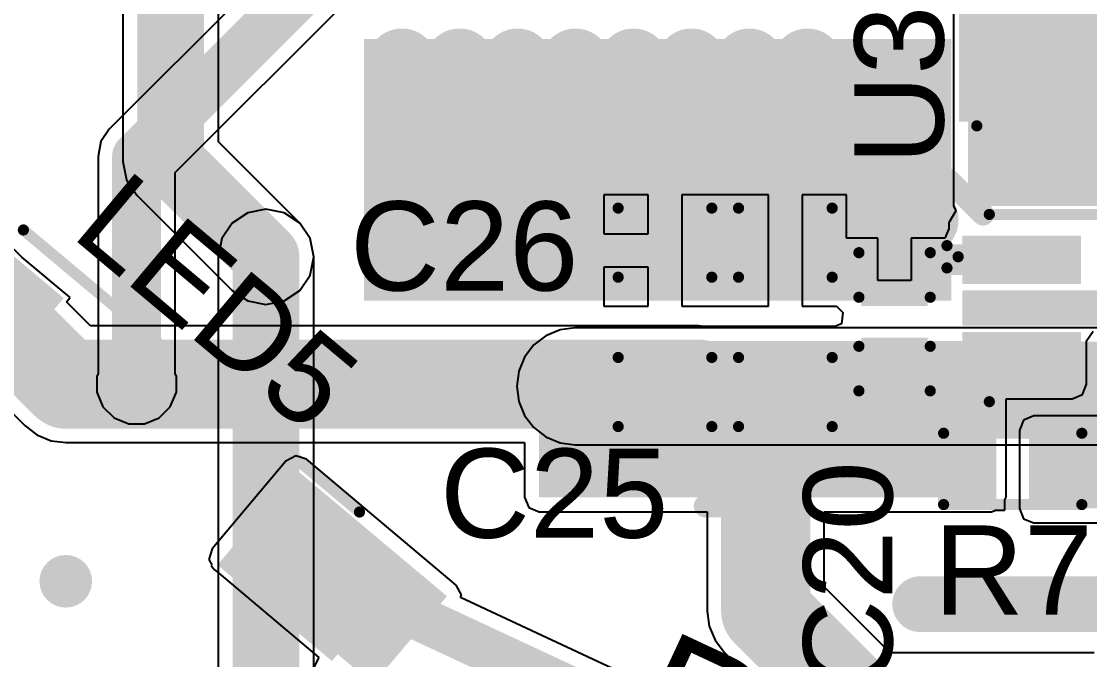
# Model space of a CAD drawing. Header units: millimetres. Extents: x -0.21 to 2.41, y -2.08 to 4.57.
# Drawn here: x 0.2695 to 0.7488, y -1.7196 to -1.4333 of the extents above; entities that cross this region are included whole.
import ezdxf

# ---------------------------------------------------------------- set-up
doc = ezdxf.new("R2010")
doc.units = ezdxf.units.MM
doc.header["$MEASUREMENT"] = 0
for name, color, linetype in [('BottomLayer', 5, 'Continuous'), ('BottomSolder', 6, 'Continuous'), ('TopLayer', 1, 'Continuous'), ('TopOverlay', 2, 'Continuous'), ('TopPaste', 8, 'Continuous'), ('TopSolder', 216, 'Continuous'), ('ViaHoleLayer', 16, 'Continuous')]:
    doc.layers.add(name, color=color, linetype=linetype)
doc.styles.add('Arial', font='arial.ttf', dxfattribs={"height": 0.2})

# ---------------------------------------------------------------- blocks, each defined once
blk = doc.blocks.new('MPIT6045_1R0N_LF_24')
at = {"layer": 'TopLayer'}
for points in [[(-0.12204725, 0.1122047), (-0.05511815, 0.1122047), (-0.05511815, -0.1122047), (-0.12204725, -0.1122047)], [(0.05511815, 0.1122047), (0.12204725, 0.1122047), (0.12204725, -0.1122047), (0.05511815, -0.1122047)]]:
    blk.add_hatch(color=1, dxfattribs=at).paths.add_polyline_path(points)
at = {"layer": 'TopPaste'}
for points in [[(-0.12204725, 0.1122047), (-0.05511815, 0.1122047), (-0.05511815, -0.1122047), (-0.12204725, -0.1122047)], [(0.05511815, 0.1122047), (0.12204725, 0.1122047), (0.12204725, -0.1122047), (0.05511815, -0.1122047)]]:
    blk.add_hatch(color=8, dxfattribs=at).paths.add_polyline_path(points)
at = {"layer": 'TopSolder'}
for points in [[(-0.12604725, 0.1162047), (-0.05111815, 0.1162047), (-0.05111815, -0.1162047), (-0.12604725, -0.1162047)], [(0.05111815, 0.1162047), (0.12604725, 0.1162047), (0.12604725, -0.1162047), (0.05111815, -0.1162047)]]:
    blk.add_hatch(color=216, dxfattribs=at).paths.add_polyline_path(points)
at = {"layer": 'TopOverlay', "const_width": 0.005}
for points in [[(0, 0.1181102), (-0.1181102, 0.1181102)], [(0.1181102, 0.1181102), (0, 0.1181102)], [(0, -0.1181102), (-0.1181102, -0.1181102)], [(0.1181102, -0.1181102), (0, -0.1181102)]]:
    blk.add_lwpolyline(points, dxfattribs=at)
at = {"layer": 'TopOverlay', "const_width": 0.0025}
for points in [[(-0.1193602, 0.1181102, 1), (-0.1168602, 0.1181102, 1)], [(-0.00125, 0.1181102, 1), (0.00125, 0.1181102, 1)], [(-0.00125, 0.1181102, 1), (0.00125, 0.1181102, 1)], [(0.1168602, 0.1181102, 1), (0.1193602, 0.1181102, 1)], [(-0.1193602, -0.1181102, 1), (-0.1168602, -0.1181102, 1)], [(-0.00125, -0.1181102, 1), (0.00125, -0.1181102, 1)], [(-0.00125, -0.1181102, 1), (0.00125, -0.1181102, 1)], [(0.1168602, -0.1181102, 1), (0.1193602, -0.1181102, 1)]]:
    blk.add_lwpolyline(points, format="xyb", close=True, dxfattribs=at)
blk = doc.blocks.new('WS2812B_XF02_W_27')
at = {"layer": 'TopLayer'}
for points in [[(-0.12795285, 0.0846456), (-0.06889775, 0.0846456), (-0.06889775, 0.0452756), (-0.12795285, 0.0452756)], [(0.12795255, 0.0452756), (0.06889745, 0.0452756), (0.06889745, 0.0846456), (0.12795255, 0.0846456)], [(-0.12795255, -0.0452756), (-0.06889745, -0.0452756), (-0.06889745, -0.0846456), (-0.12795255, -0.0846456)], [(0.06889765, -0.0452755), (0.12795275, -0.0452755), (0.12795275, -0.0846455), (0.06889765, -0.0846455)]]:
    blk.add_hatch(color=1, dxfattribs=at).paths.add_polyline_path(points)
at = {"layer": 'TopPaste'}
for points in [[(-0.12795285, 0.0846456), (-0.06889775, 0.0846456), (-0.06889775, 0.0452756), (-0.12795285, 0.0452756)], [(0.12795255, 0.0452756), (0.06889745, 0.0452756), (0.06889745, 0.0846456), (0.12795255, 0.0846456)], [(-0.12795255, -0.0452756), (-0.06889745, -0.0452756), (-0.06889745, -0.0846456), (-0.12795255, -0.0846456)], [(0.06889765, -0.0452755), (0.12795275, -0.0452755), (0.12795275, -0.0846455), (0.06889765, -0.0846455)]]:
    blk.add_hatch(color=8, dxfattribs=at).paths.add_polyline_path(points)
at = {"layer": 'TopSolder'}
for points in [[(-0.13195285, 0.0886456), (-0.06489775, 0.0886456), (-0.06489775, 0.0412756), (-0.13195285, 0.0412756)], [(0.13195255, 0.0412756), (0.06489745, 0.0412756), (0.06489745, 0.0886456), (0.13195255, 0.0886456)], [(-0.13195255, -0.0412756), (-0.06489745, -0.0412756), (-0.06489745, -0.0886456), (-0.13195255, -0.0886456)], [(0.06489765, -0.0412755), (0.13195275, -0.0412755), (0.13195275, -0.0886455), (0.06489765, -0.0886455)]]:
    blk.add_hatch(color=216, dxfattribs=at).paths.add_polyline_path(points)
at = {"layer": 'TopOverlay'}
for points, const_width in [([(-0.0984254, 0.1004253), (0.098425, 0.1004255)], 0.005), ([(-0.14, 0.0710001), (-0.1350001, 0.0659998)], 0.01), ([(-0.14, 0.0609999), (-0.14, 0.0710001)], 0.01), ([(-0.14, 0.0609999), (-0.1350001, 0.0659998)], 0.01), ([(-0.0984253, -0.1004253), (0.0984249, -0.1004253)], 0.005)]:
    blk.add_lwpolyline(points, dxfattribs=dict(at, const_width=const_width))
for points, const_width in [([(-0.0996754, 0.1004253, 1), (-0.0971754, 0.1004253, 1)], 0.0025), ([(0.097175, 0.1004255, 1), (0.099675, 0.1004255, 1)], 0.0025), ([(-0.1425, 0.0710001, 1), (-0.1375, 0.0710001, 1)], 0.005), ([(-0.1425, 0.0710001, 1), (-0.1375, 0.0710001, 1)], 0.005), ([(-0.1375001, 0.0659998, 1), (-0.1325001, 0.0659998, 1)], 0.005), ([(-0.1375001, 0.0659998, 1), (-0.1325001, 0.0659998, 1)], 0.005), ([(-0.1425, 0.0609999, 1), (-0.1375, 0.0609999, 1)], 0.005), ([(-0.1425, 0.0609999, 1), (-0.1375, 0.0609999, 1)], 0.005), ([(-0.0996753, -0.1004253, 1), (-0.0971753, -0.1004253, 1)], 0.0025), ([(0.0971749, -0.1004253, 1), (0.0996749, -0.1004253, 1)], 0.0025)]:
    blk.add_lwpolyline(points, format="xyb", close=True, dxfattribs=dict(at, const_width=const_width))
blk = doc.blocks.new('7_VQFN_HR__2_2__29')
at = {"layer": 'TopLayer'}
for points in [[(0.02263785, 0.03444895), (0.04035435, 0.03444895), (0.04035435, 0.02460645), (0.02263785, 0.02460645)], [(-0.0541338, 0.02854335), (-0.0088582, 0.02854335), (-0.0088582, 0.01476385), (-0.0541338, 0.01476385)], [(0.02263785, 0.01476385), (0.04035435, 0.01476385), (0.04035435, 0.00492135), (0.02263785, 0.00492135)], [(-0.0541338, 0.0039371), (0.0029528, 0.0039371), (0.0029528, -0.0039369), (-0.0541338, -0.0039369)], [(0.02263785, -0.00492115), (0.04035435, -0.00492115), (0.04035435, -0.01476365), (0.02263785, -0.01476365)], [(-0.0541338, -0.01476365), (-0.0088582, -0.01476365), (-0.0088582, -0.02854315), (-0.0541338, -0.02854315)], [(0.02263785, -0.02460625), (0.04035435, -0.02460625), (0.04035435, -0.03444875), (0.02263785, -0.03444875)]]:
    blk.add_hatch(color=1, dxfattribs=at).paths.add_polyline_path(points)
at = {"layer": 'TopPaste'}
for points in [[(0.02263785, 0.03444895), (0.04035435, 0.03444895), (0.04035435, 0.02460645), (0.02263785, 0.02460645)], [(-0.0541338, 0.02854335), (-0.0088582, 0.02854335), (-0.0088582, 0.01476385), (-0.0541338, 0.01476385)], [(0.02263785, 0.01476385), (0.04035435, 0.01476385), (0.04035435, 0.00492135), (0.02263785, 0.00492135)], [(-0.0541338, 0.0039371), (0.0029528, 0.0039371), (0.0029528, -0.0039369), (-0.0541338, -0.0039369)], [(0.02263785, -0.00492115), (0.04035435, -0.00492115), (0.04035435, -0.01476365), (0.02263785, -0.01476365)], [(-0.0541338, -0.01476365), (-0.0088582, -0.01476365), (-0.0088582, -0.02854315), (-0.0541338, -0.02854315)], [(0.02263785, -0.02460625), (0.04035435, -0.02460625), (0.04035435, -0.03444875), (0.02263785, -0.03444875)]]:
    blk.add_hatch(color=8, dxfattribs=at).paths.add_polyline_path(points)
at = {"layer": 'TopSolder'}
for points in [[(0.01863785, 0.03844895), (0.04435435, 0.03844895), (0.04435435, 0.02060645), (0.01863785, 0.02060645)], [(-0.0581338, 0.03254335), (-0.0048582, 0.03254335), (-0.0048582, 0.01076385), (-0.0581338, 0.01076385)], [(0.01863785, 0.01876385), (0.04435435, 0.01876385), (0.04435435, 0.00092135), (0.01863785, 0.00092135)], [(-0.0581338, 0.0079371), (0.0069528, 0.0079371), (0.0069528, -0.0079369), (-0.0581338, -0.0079369)], [(0.01863785, -0.00092115), (0.04435435, -0.00092115), (0.04435435, -0.01876365), (0.01863785, -0.01876365)], [(-0.0581338, -0.01076365), (-0.0048582, -0.01076365), (-0.0048582, -0.03254315), (-0.0581338, -0.03254315)], [(0.01863785, -0.02060625), (0.04435435, -0.02060625), (0.04435435, -0.03844875), (0.01863785, -0.03844875)]]:
    blk.add_hatch(color=216, dxfattribs=at).paths.add_polyline_path(points)
at = {"layer": 'TopOverlay', "const_width": 0.005}
for points in [[(-0.046, 0.042), (0.03, 0.042)], [(-0.065, 0.028), (-0.06, 0.023)], [(-0.065, 0.018), (-0.065, 0.028)], [(-0.065, 0.018), (-0.06, 0.023)], [(-0.046, -0.0419998), (0.03, -0.0419998)]]:
    blk.add_lwpolyline(points, dxfattribs=at)
at = {"layer": 'TopOverlay', "const_width": 0.0025}
for points in [[(-0.04725, 0.042, 1), (-0.04475, 0.042, 1)], [(0.02875, 0.042, 1), (0.03125, 0.042, 1)], [(-0.06625, 0.028, 1), (-0.06375, 0.028, 1)], [(-0.06625, 0.028, 1), (-0.06375, 0.028, 1)], [(-0.06125, 0.023, 1), (-0.05875, 0.023, 1)], [(-0.06125, 0.023, 1), (-0.05875, 0.023, 1)], [(-0.06625, 0.018, 1), (-0.06375, 0.018, 1)], [(-0.06625, 0.018, 1), (-0.06375, 0.018, 1)], [(-0.04725, -0.0419998, 1), (-0.04475, -0.0419998, 1)], [(0.02875, -0.0419998, 1), (0.03125, -0.0419998, 1)]]:
    blk.add_lwpolyline(points, format="xyb", close=True, dxfattribs=at)
blk = doc.blocks.new('C___0603_32')
at = {"layer": 'TopLayer'}
for points in [[(-0.015, 0.0175), (-0.015, -0.0175), (-0.045, -0.0175), (-0.045, 0.0175)], [(0.045, 0.0175), (0.045, -0.0175), (0.015, -0.0175), (0.015, 0.0175)]]:
    blk.add_hatch(color=1, dxfattribs=at).paths.add_polyline_path(points)
at = {"layer": 'TopPaste'}
for points in [[(-0.015, 0.0175), (-0.015, -0.0175), (-0.045, -0.0175), (-0.045, 0.0175)], [(0.045, 0.0175), (0.045, -0.0175), (0.015, -0.0175), (0.015, 0.0175)]]:
    blk.add_hatch(color=8, dxfattribs=at).paths.add_polyline_path(points)
at = {"layer": 'TopSolder'}
for points in [[(-0.0126378, 0.0198622), (-0.0126378, -0.0198622), (-0.0473622, -0.0198622), (-0.0473622, 0.0198622)], [(0.0473622, 0.0198622), (0.0473622, -0.0198622), (0.0126378, -0.0198622), (0.0126378, 0.0198622)]]:
    blk.add_hatch(color=216, dxfattribs=at).paths.add_polyline_path(points)
at = {"layer": 'TopOverlay', "const_width": 0.005}
for points in [[(-0.049, -0.021), (-0.049, 0.021)], [(-0.018, 0.021), (-0.049, 0.021)], [(0.049, 0.021), (0.018, 0.021)], [(0.049, -0.021), (0.049, 0.021)], [(-0.018, -0.021), (-0.049, -0.021)], [(0.049, -0.021), (0.018, -0.021)]]:
    blk.add_lwpolyline(points, dxfattribs=at)
at = {"layer": 'TopOverlay', "const_width": 0.0025}
for points in [[(-0.05025, 0.021, 1), (-0.04775, 0.021, 1)], [(-0.05025, 0.021, 1), (-0.04775, 0.021, 1)], [(-0.01925, 0.021, 1), (-0.01675, 0.021, 1)], [(0.01675, 0.021, 1), (0.01925, 0.021, 1)], [(0.04775, 0.021, 1), (0.05025, 0.021, 1)], [(0.04775, 0.021, 1), (0.05025, 0.021, 1)], [(-0.05025, -0.021, 1), (-0.04775, -0.021, 1)], [(-0.05025, -0.021, 1), (-0.04775, -0.021, 1)], [(-0.01925, -0.021, 1), (-0.01675, -0.021, 1)], [(0.01675, -0.021, 1), (0.01925, -0.021, 1)], [(0.04775, -0.021, 1), (0.05025, -0.021, 1)], [(0.04775, -0.021, 1), (0.05025, -0.021, 1)]]:
    blk.add_lwpolyline(points, format="xyb", close=True, dxfattribs=at)
blk = doc.blocks.new('C___0603_33')
at = {"layer": 'TopLayer'}
for points in [[(-0.015, 0.0175), (-0.015, -0.0175), (-0.045, -0.0175), (-0.045, 0.0175)], [(0.045, 0.0175), (0.045, -0.0175), (0.015, -0.0175), (0.015, 0.0175)]]:
    blk.add_hatch(color=1, dxfattribs=at).paths.add_polyline_path(points)
at = {"layer": 'TopPaste'}
for points in [[(-0.015, 0.0175), (-0.015, -0.0175), (-0.045, -0.0175), (-0.045, 0.0175)], [(0.045, 0.0175), (0.045, -0.0175), (0.015, -0.0175), (0.015, 0.0175)]]:
    blk.add_hatch(color=8, dxfattribs=at).paths.add_polyline_path(points)
at = {"layer": 'TopSolder'}
for points in [[(-0.0126378, 0.0198622), (-0.0126378, -0.0198622), (-0.0473622, -0.0198622), (-0.0473622, 0.0198622)], [(0.0473622, 0.0198622), (0.0473622, -0.0198622), (0.0126378, -0.0198622), (0.0126378, 0.0198622)]]:
    blk.add_hatch(color=216, dxfattribs=at).paths.add_polyline_path(points)
at = {"layer": 'TopOverlay', "const_width": 0.005}
for points in [[(-0.049, -0.021), (-0.049, 0.021)], [(-0.018, 0.021), (-0.049, 0.021)], [(0.049, 0.021), (0.018, 0.021)], [(0.049, -0.021), (0.049, 0.021)], [(-0.018, -0.021), (-0.049, -0.021)], [(0.049, -0.021), (0.018, -0.021)]]:
    blk.add_lwpolyline(points, dxfattribs=at)
at = {"layer": 'TopOverlay', "const_width": 0.0025}
for points in [[(-0.05025, 0.021, 1), (-0.04775, 0.021, 1)], [(-0.05025, 0.021, 1), (-0.04775, 0.021, 1)], [(-0.01925, 0.021, 1), (-0.01675, 0.021, 1)], [(0.01675, 0.021, 1), (0.01925, 0.021, 1)], [(0.04775, 0.021, 1), (0.05025, 0.021, 1)], [(0.04775, 0.021, 1), (0.05025, 0.021, 1)], [(-0.05025, -0.021, 1), (-0.04775, -0.021, 1)], [(-0.05025, -0.021, 1), (-0.04775, -0.021, 1)], [(-0.01925, -0.021, 1), (-0.01675, -0.021, 1)], [(0.01675, -0.021, 1), (0.01925, -0.021, 1)], [(0.04775, -0.021, 1), (0.05025, -0.021, 1)], [(0.04775, -0.021, 1), (0.05025, -0.021, 1)]]:
    blk.add_lwpolyline(points, format="xyb", close=True, dxfattribs=at)
blk = doc.blocks.new('R___0402_71')
at = {"layer": 'TopLayer'}
for points in [[(-0.0275, -0.0125), (-0.0275, 0.0125), (-0.009499999999999998, 0.0125), (-0.009500000000000001, -0.0125)], [(0.009499999999999998, -0.0125), (0.009500000000000001, 0.0125), (0.0275, 0.0125), (0.0275, -0.0125)]]:
    blk.add_hatch(color=1, dxfattribs=at).paths.add_polyline_path(points)
at = {"layer": 'TopPaste'}
for points in [[(-0.0275, -0.0125), (-0.0275, 0.0125), (-0.009499999999999998, 0.0125), (-0.009500000000000001, -0.0125)], [(0.009499999999999998, -0.0125), (0.009500000000000001, 0.0125), (0.0275, 0.0125), (0.0275, -0.0125)]]:
    blk.add_hatch(color=8, dxfattribs=at).paths.add_polyline_path(points)
at = {"layer": 'TopSolder'}
for points in [[(-0.0296654, -0.0146654), (-0.0296654, 0.0146654), (-0.007334599999999998, 0.0146654), (-0.007334600000000002, -0.0146654)], [(0.007334599999999998, -0.0146654), (0.007334600000000002, 0.0146654), (0.0296654, 0.0146654), (0.0296654, -0.0146654)]]:
    blk.add_hatch(color=216, dxfattribs=at).paths.add_polyline_path(points)
at = {"layer": 'TopOverlay'}
for points, const_width in [([(0.031, 0.016), (-0.031, 0.016)], 0.005), ([(-0.031, 0.016), (-0.031, -0.016)], 0.005), ([(0.031, 0.016), (0.031, -0.016)], 0.005), ([(0.031, -0.016), (-0.031, -0.016)], 0.005), ([(0.032, -0.017), (-0.032, -0.017)], 0.000127)]:
    blk.add_lwpolyline(points, dxfattribs=dict(at, const_width=const_width))
for points, const_width in [([(-0.03225, 0.016, 1), (-0.02975, 0.016, 1)], 0.0025), ([(-0.03225, 0.016, 1), (-0.02975, 0.016, 1)], 0.0025), ([(0.02975, 0.016, 1), (0.03225, 0.016, 1)], 0.0025), ([(0.02975, 0.016, 1), (0.03225, 0.016, 1)], 0.0025), ([(-0.03225, -0.016, 1), (-0.02975, -0.016, 1)], 0.0025), ([(-0.03225, -0.016, 1), (-0.02975, -0.016, 1)], 0.0025), ([(0.02975, -0.016, 1), (0.03225, -0.016, 1)], 0.0025), ([(0.02975, -0.016, 1), (0.03225, -0.016, 1)], 0.0025), ([(-0.0320317, -0.017, 1), (-0.0319683, -0.017, 1)], 6.35e-05), ([(0.0319683, -0.017, 1), (0.0320317, -0.017, 1)], 6.35e-05)]:
    blk.add_lwpolyline(points, format="xyb", close=True, dxfattribs=dict(at, const_width=const_width))
blk = doc.blocks.new('C___0402_103')
at = {"layer": 'TopLayer'}
for points in [[(-0.0275, -0.0125), (-0.0275, 0.0125), (-0.009500000000000003, 0.0125), (-0.009499999999999996, -0.0125)], [(0.009500000000000003, -0.0125), (0.009499999999999996, 0.0125), (0.0275, 0.0125), (0.0275, -0.0125)]]:
    blk.add_hatch(color=1, dxfattribs=at).paths.add_polyline_path(points)
at = {"layer": 'TopPaste'}
for points in [[(-0.0275, -0.0125), (-0.0275, 0.0125), (-0.009500000000000003, 0.0125), (-0.009499999999999996, -0.0125)], [(0.009500000000000003, -0.0125), (0.009499999999999996, 0.0125), (0.0275, 0.0125), (0.0275, -0.0125)]]:
    blk.add_hatch(color=8, dxfattribs=at).paths.add_polyline_path(points)
at = {"layer": 'TopSolder'}
for points in [[(-0.0298622, -0.0148622), (-0.0298622, 0.0148622), (-0.007137800000000003, 0.0148622), (-0.007137799999999997, -0.0148622)], [(0.007137800000000003, -0.0148622), (0.007137799999999997, 0.0148622), (0.0298622, 0.0148622), (0.0298622, -0.0148622)]]:
    blk.add_hatch(color=216, dxfattribs=at).paths.add_polyline_path(points)
at = {"layer": 'TopOverlay', "const_width": 0.005}
for points in [[(-0.031, -0.016), (-0.031, 0.016)], [(-0.011, 0.016), (-0.031, 0.016)], [(0.031, 0.016), (0.011, 0.016)], [(0.031, -0.016), (0.031, 0.016)], [(-0.011, -0.016), (-0.031, -0.016)], [(0.031, -0.016), (0.011, -0.016)]]:
    blk.add_lwpolyline(points, dxfattribs=at)
at = {"layer": 'TopOverlay', "const_width": 0.0025}
for points in [[(-0.03225, 0.016, 1), (-0.02975, 0.016, 1)], [(-0.03225, 0.016, 1), (-0.02975, 0.016, 1)], [(-0.01225, 0.016, 1), (-0.00975, 0.016, 1)], [(0.00975, 0.016, 1), (0.01225, 0.016, 1)], [(0.02975, 0.016, 1), (0.03225, 0.016, 1)], [(0.02975, 0.016, 1), (0.03225, 0.016, 1)], [(-0.03225, -0.016, 1), (-0.02975, -0.016, 1)], [(-0.03225, -0.016, 1), (-0.02975, -0.016, 1)], [(-0.01225, -0.016, 1), (-0.00975, -0.016, 1)], [(0.00975, -0.016, 1), (0.01225, -0.016, 1)], [(0.02975, -0.016, 1), (0.03225, -0.016, 1)], [(0.02975, -0.016, 1), (0.03225, -0.016, 1)]]:
    blk.add_lwpolyline(points, format="xyb", close=True, dxfattribs=at)

msp = doc.modelspace()

# ---------------------------------------------------------------- hatches: boundary and pattern name
at = {"layer": 'BottomLayer'}
h = msp.add_hatch(color=5, dxfattribs=at)
edge = h.paths.add_edge_path()
edge.add_arc((0.4403099, -1.452294), 0.011811, 0, 360)
h = msp.add_hatch(color=5, dxfattribs=at)
edge = h.paths.add_edge_path()
edge.add_arc((0.4661562, -1.452294), 0.011811, 0, 360)
h = msp.add_hatch(color=5, dxfattribs=at)
edge = h.paths.add_edge_path()
edge.add_arc((0.4921562, -1.452294), 0.011811, 0, 360)
h = msp.add_hatch(color=5, dxfattribs=at)
edge = h.paths.add_edge_path()
edge.add_arc((0.5181562, -1.452294), 0.011811, 0, 360)
h = msp.add_hatch(color=5, dxfattribs=at)
edge = h.paths.add_edge_path()
edge.add_arc((0.5441562, -1.452294), 0.011811, 0, 360)
h = msp.add_hatch(color=5, dxfattribs=at)
edge = h.paths.add_edge_path()
edge.add_arc((0.5701562, -1.452294), 0.011811, 0, 360)
h = msp.add_hatch(color=5, dxfattribs=at)
edge = h.paths.add_edge_path()
edge.add_arc((0.5961562, -1.452294), 0.011811, 0, 360)
h = msp.add_hatch(color=5, dxfattribs=at)
edge = h.paths.add_edge_path()
edge.add_arc((0.6221562, -1.452294), 0.011811, 0, 360)
h = msp.add_hatch(color=5, dxfattribs=at)
edge = h.paths.add_edge_path()
edge.add_arc((0.4403099, -1.487294), 0.011811, 0, 360)
h = msp.add_hatch(color=5, dxfattribs=at)
edge = h.paths.add_edge_path()
edge.add_arc((0.4661562, -1.487294), 0.011811, 0, 360)
h = msp.add_hatch(color=5, dxfattribs=at)
edge = h.paths.add_edge_path()
edge.add_arc((0.4921562, -1.487294), 0.011811, 0, 360)
h = msp.add_hatch(color=5, dxfattribs=at)
edge = h.paths.add_edge_path()
edge.add_arc((0.5181562, -1.487294), 0.011811, 0, 360)
h = msp.add_hatch(color=5, dxfattribs=at)
edge = h.paths.add_edge_path()
edge.add_arc((0.5441562, -1.487294), 0.011811, 0, 360)
h = msp.add_hatch(color=5, dxfattribs=at)
edge = h.paths.add_edge_path()
edge.add_arc((0.5701562, -1.487294), 0.011811, 0, 360)
h = msp.add_hatch(color=5, dxfattribs=at)
edge = h.paths.add_edge_path()
edge.add_arc((0.5961562, -1.487294), 0.011811, 0, 360)
h = msp.add_hatch(color=5, dxfattribs=at)
edge = h.paths.add_edge_path()
edge.add_arc((0.6221562, -1.487294), 0.011811, 0, 360)
h = msp.add_hatch(color=5, dxfattribs=at)
edge = h.paths.add_edge_path()
edge.add_arc((0.6481562, -1.522294), 0.011811, 0, 360)
h = msp.add_hatch(color=5, dxfattribs=at)
edge = h.paths.add_edge_path()
edge.add_arc((0.6741562, -1.522294), 0.011811, 0, 360)
h = msp.add_hatch(color=5, dxfattribs=at)
edge = h.paths.add_edge_path()
edge.add_arc((0.3792784, -1.5389378), 0.011811, 0, 360)
h = msp.add_hatch(color=5, dxfattribs=at)
edge = h.paths.add_edge_path()
edge.add_arc((0.3212562, -1.5960467), 0.011811, 0, 360)
h = msp.add_hatch(color=5, dxfattribs=at)
edge = h.paths.add_edge_path()
edge.add_arc((0.518, -1.597), 0.011811, 0, 360)
h = msp.add_hatch(color=5, dxfattribs=at)
edge = h.paths.add_edge_path()
edge.add_arc((0.2894618, -1.6844508), 0.011811, 0, 360)
h = msp.add_hatch(color=5, dxfattribs=at)
edge = h.paths.add_edge_path()
edge.add_arc((0.6727784, -1.6947214), 0.011811, 0, 360)
at = {"layer": 'BottomSolder'}
h = msp.add_hatch(color=6, dxfattribs=at)
edge = h.paths.add_edge_path()
edge.add_arc((0.4403099, -1.452294), 0.015811, 0, 360)
h = msp.add_hatch(color=6, dxfattribs=at)
edge = h.paths.add_edge_path()
edge.add_arc((0.4661562, -1.452294), 0.015811, 0, 360)
h = msp.add_hatch(color=6, dxfattribs=at)
edge = h.paths.add_edge_path()
edge.add_arc((0.4921562, -1.452294), 0.015811, 0, 360)
h = msp.add_hatch(color=6, dxfattribs=at)
edge = h.paths.add_edge_path()
edge.add_arc((0.5181562, -1.452294), 0.015811, 0, 360)
h = msp.add_hatch(color=6, dxfattribs=at)
edge = h.paths.add_edge_path()
edge.add_arc((0.5441562, -1.452294), 0.015811, 0, 360)
h = msp.add_hatch(color=6, dxfattribs=at)
edge = h.paths.add_edge_path()
edge.add_arc((0.5701562, -1.452294), 0.015811, 0, 360)
h = msp.add_hatch(color=6, dxfattribs=at)
edge = h.paths.add_edge_path()
edge.add_arc((0.5961562, -1.452294), 0.015811, 0, 360)
h = msp.add_hatch(color=6, dxfattribs=at)
edge = h.paths.add_edge_path()
edge.add_arc((0.6221562, -1.452294), 0.015811, 0, 360)
h = msp.add_hatch(color=6, dxfattribs=at)
edge = h.paths.add_edge_path()
edge.add_arc((0.4403099, -1.487294), 0.015811, 0, 360)
h = msp.add_hatch(color=6, dxfattribs=at)
edge = h.paths.add_edge_path()
edge.add_arc((0.4661562, -1.487294), 0.015811, 0, 360)
h = msp.add_hatch(color=6, dxfattribs=at)
edge = h.paths.add_edge_path()
edge.add_arc((0.4921562, -1.487294), 0.015811, 0, 360)
h = msp.add_hatch(color=6, dxfattribs=at)
edge = h.paths.add_edge_path()
edge.add_arc((0.5181562, -1.487294), 0.015811, 0, 360)
h = msp.add_hatch(color=6, dxfattribs=at)
edge = h.paths.add_edge_path()
edge.add_arc((0.5441562, -1.487294), 0.015811, 0, 360)
h = msp.add_hatch(color=6, dxfattribs=at)
edge = h.paths.add_edge_path()
edge.add_arc((0.5701562, -1.487294), 0.015811, 0, 360)
h = msp.add_hatch(color=6, dxfattribs=at)
edge = h.paths.add_edge_path()
edge.add_arc((0.5961562, -1.487294), 0.015811, 0, 360)
h = msp.add_hatch(color=6, dxfattribs=at)
edge = h.paths.add_edge_path()
edge.add_arc((0.6221562, -1.487294), 0.015811, 0, 360)
h = msp.add_hatch(color=6, dxfattribs=at)
edge = h.paths.add_edge_path()
edge.add_arc((0.6481562, -1.522294), 0.015811, 0, 360)
h = msp.add_hatch(color=6, dxfattribs=at)
edge = h.paths.add_edge_path()
edge.add_arc((0.6741562, -1.522294), 0.015811, 0, 360)
at = {"layer": 'TopLayer'}
for points in [[(0.6942311, -1.5160584), (0.7614327, -1.5160584), (0.7614327, -1.249842), (0.6942311, -1.249842)], [(0.4232784, -1.5585467), (0.6867784, -1.5585467), (0.6867784, -1.4411473), (0.4232784, -1.4411473)], [(0.5237784, -1.5471255), (0.740924, -1.5471255), (0.740924, -1.5333459), (0.5237784, -1.5333459)], [(0.6956485, -1.5658262), (0.7614327, -1.5658262), (0.7614327, -1.5579522), (0.6956485, -1.5579522)], [(0.5017784, -1.5960467), (0.740924, -1.5960467), (0.740924, -1.5766529), (0.5017784, -1.5766529)], [(0.5017784, -1.6467856), (0.7047784, -1.6467856), (0.7047784, -1.576653), (0.5017784, -1.576653)], [(0.7237784, -1.6517856), (0.7957784, -1.6517856), (0.7957784, -1.6167856), (0.7237784, -1.6167856)], [(0.3601543, -1.6741281), (0.4273994, -1.7305534), (0.4604763, -1.6911339), (0.3932312, -1.6347086)]]:
    msp.add_hatch(color=1, dxfattribs=at).paths.add_polyline_path(points)
h = msp.add_hatch(color=1, dxfattribs=at)
edge = h.paths.add_edge_path()
edge.add_arc((0.4403099, -1.452294), 0.011811, 0, 360)
h = msp.add_hatch(color=1, dxfattribs=at)
edge = h.paths.add_edge_path()
edge.add_arc((0.4661562, -1.452294), 0.011811, 0, 360)
h = msp.add_hatch(color=1, dxfattribs=at)
edge = h.paths.add_edge_path()
edge.add_arc((0.4921562, -1.452294), 0.011811, 0, 360)
h = msp.add_hatch(color=1, dxfattribs=at)
edge = h.paths.add_edge_path()
edge.add_arc((0.5181562, -1.452294), 0.011811, 0, 360)
h = msp.add_hatch(color=1, dxfattribs=at)
edge = h.paths.add_edge_path()
edge.add_arc((0.5441562, -1.452294), 0.011811, 0, 360)
h = msp.add_hatch(color=1, dxfattribs=at)
edge = h.paths.add_edge_path()
edge.add_arc((0.5701562, -1.452294), 0.011811, 0, 360)
h = msp.add_hatch(color=1, dxfattribs=at)
edge = h.paths.add_edge_path()
edge.add_arc((0.5961562, -1.452294), 0.011811, 0, 360)
h = msp.add_hatch(color=1, dxfattribs=at)
edge = h.paths.add_edge_path()
edge.add_arc((0.6221562, -1.452294), 0.011811, 0, 360)
h = msp.add_hatch(color=1, dxfattribs=at)
edge = h.paths.add_edge_path()
edge.add_arc((0.4403099, -1.487294), 0.011811, 0, 360)
h = msp.add_hatch(color=1, dxfattribs=at)
edge = h.paths.add_edge_path()
edge.add_arc((0.4661562, -1.487294), 0.011811, 0, 360)
h = msp.add_hatch(color=1, dxfattribs=at)
edge = h.paths.add_edge_path()
edge.add_arc((0.4921562, -1.487294), 0.011811, 0, 360)
h = msp.add_hatch(color=1, dxfattribs=at)
edge = h.paths.add_edge_path()
edge.add_arc((0.5181562, -1.487294), 0.011811, 0, 360)
h = msp.add_hatch(color=1, dxfattribs=at)
edge = h.paths.add_edge_path()
edge.add_arc((0.5441562, -1.487294), 0.011811, 0, 360)
h = msp.add_hatch(color=1, dxfattribs=at)
edge = h.paths.add_edge_path()
edge.add_arc((0.5701562, -1.487294), 0.011811, 0, 360)
h = msp.add_hatch(color=1, dxfattribs=at)
edge = h.paths.add_edge_path()
edge.add_arc((0.5961562, -1.487294), 0.011811, 0, 360)
h = msp.add_hatch(color=1, dxfattribs=at)
edge = h.paths.add_edge_path()
edge.add_arc((0.6221562, -1.487294), 0.011811, 0, 360)
h = msp.add_hatch(color=1, dxfattribs=at)
edge = h.paths.add_edge_path()
edge.add_arc((0.6481562, -1.522294), 0.011811, 0, 360)
h = msp.add_hatch(color=1, dxfattribs=at)
edge = h.paths.add_edge_path()
edge.add_arc((0.6741562, -1.522294), 0.011811, 0, 360)
h = msp.add_hatch(color=1, dxfattribs=at)
edge = h.paths.add_edge_path()
edge.add_arc((0.3792784, -1.5389378), 0.011811, 0, 360)
h = msp.add_hatch(color=1, dxfattribs=at)
edge = h.paths.add_edge_path()
edge.add_arc((0.3212562, -1.5960467), 0.011811, 0, 360)
h = msp.add_hatch(color=1, dxfattribs=at)
edge = h.paths.add_edge_path()
edge.add_arc((0.518, -1.597), 0.011811, 0, 360)
h = msp.add_hatch(color=1, dxfattribs=at)
edge = h.paths.add_edge_path()
edge.add_arc((0.2894618, -1.6844508), 0.011811, 0, 360)
h = msp.add_hatch(color=1, dxfattribs=at)
edge = h.paths.add_edge_path()
edge.add_arc((0.6727784, -1.6947214), 0.011811, 0, 360)
at = {"layer": 'TopSolder'}
h = msp.add_hatch(color=216, dxfattribs=at)
edge = h.paths.add_edge_path()
edge.add_arc((0.4403099, -1.452294), 0.015811, 0, 360)
h = msp.add_hatch(color=216, dxfattribs=at)
edge = h.paths.add_edge_path()
edge.add_arc((0.4661562, -1.452294), 0.015811, 0, 360)
h = msp.add_hatch(color=216, dxfattribs=at)
edge = h.paths.add_edge_path()
edge.add_arc((0.4921562, -1.452294), 0.015811, 0, 360)
h = msp.add_hatch(color=216, dxfattribs=at)
edge = h.paths.add_edge_path()
edge.add_arc((0.5181562, -1.452294), 0.015811, 0, 360)
h = msp.add_hatch(color=216, dxfattribs=at)
edge = h.paths.add_edge_path()
edge.add_arc((0.5441562, -1.452294), 0.015811, 0, 360)
h = msp.add_hatch(color=216, dxfattribs=at)
edge = h.paths.add_edge_path()
edge.add_arc((0.5701562, -1.452294), 0.015811, 0, 360)
h = msp.add_hatch(color=216, dxfattribs=at)
edge = h.paths.add_edge_path()
edge.add_arc((0.5961562, -1.452294), 0.015811, 0, 360)
h = msp.add_hatch(color=216, dxfattribs=at)
edge = h.paths.add_edge_path()
edge.add_arc((0.6221562, -1.452294), 0.015811, 0, 360)
h = msp.add_hatch(color=216, dxfattribs=at)
edge = h.paths.add_edge_path()
edge.add_arc((0.4403099, -1.487294), 0.015811, 0, 360)
h = msp.add_hatch(color=216, dxfattribs=at)
edge = h.paths.add_edge_path()
edge.add_arc((0.4661562, -1.487294), 0.015811, 0, 360)
h = msp.add_hatch(color=216, dxfattribs=at)
edge = h.paths.add_edge_path()
edge.add_arc((0.4921562, -1.487294), 0.015811, 0, 360)
h = msp.add_hatch(color=216, dxfattribs=at)
edge = h.paths.add_edge_path()
edge.add_arc((0.5181562, -1.487294), 0.015811, 0, 360)
h = msp.add_hatch(color=216, dxfattribs=at)
edge = h.paths.add_edge_path()
edge.add_arc((0.5441562, -1.487294), 0.015811, 0, 360)
h = msp.add_hatch(color=216, dxfattribs=at)
edge = h.paths.add_edge_path()
edge.add_arc((0.5701562, -1.487294), 0.015811, 0, 360)
h = msp.add_hatch(color=216, dxfattribs=at)
edge = h.paths.add_edge_path()
edge.add_arc((0.5961562, -1.487294), 0.015811, 0, 360)
h = msp.add_hatch(color=216, dxfattribs=at)
edge = h.paths.add_edge_path()
edge.add_arc((0.6221562, -1.487294), 0.015811, 0, 360)
h = msp.add_hatch(color=216, dxfattribs=at)
edge = h.paths.add_edge_path()
edge.add_arc((0.6481562, -1.522294), 0.015811, 0, 360)
h = msp.add_hatch(color=216, dxfattribs=at)
edge = h.paths.add_edge_path()
edge.add_arc((0.6741562, -1.522294), 0.015811, 0, 360)
at = {"layer": 'ViaHoleLayer'}
h = msp.add_hatch(color=16, dxfattribs=at)
edge = h.paths.add_edge_path()
edge.add_arc((0.4403099, -1.452294), 0.0059055, 0, 360)
h = msp.add_hatch(color=16, dxfattribs=at)
edge = h.paths.add_edge_path()
edge.add_arc((0.4661562, -1.452294), 0.0059055, 0, 360)
h = msp.add_hatch(color=16, dxfattribs=at)
edge = h.paths.add_edge_path()
edge.add_arc((0.4921562, -1.452294), 0.0059055, 0, 360)
h = msp.add_hatch(color=16, dxfattribs=at)
edge = h.paths.add_edge_path()
edge.add_arc((0.5181562, -1.452294), 0.0059055, 0, 360)
h = msp.add_hatch(color=16, dxfattribs=at)
edge = h.paths.add_edge_path()
edge.add_arc((0.5441562, -1.452294), 0.0059055, 0, 360)
h = msp.add_hatch(color=16, dxfattribs=at)
edge = h.paths.add_edge_path()
edge.add_arc((0.5701562, -1.452294), 0.0059055, 0, 360)
h = msp.add_hatch(color=16, dxfattribs=at)
edge = h.paths.add_edge_path()
edge.add_arc((0.5961562, -1.452294), 0.0059055, 0, 360)
h = msp.add_hatch(color=16, dxfattribs=at)
edge = h.paths.add_edge_path()
edge.add_arc((0.6221562, -1.452294), 0.0059055, 0, 360)
h = msp.add_hatch(color=16, dxfattribs=at)
edge = h.paths.add_edge_path()
edge.add_arc((0.4403099, -1.487294), 0.0059055, 0, 360)
h = msp.add_hatch(color=16, dxfattribs=at)
edge = h.paths.add_edge_path()
edge.add_arc((0.4661562, -1.487294), 0.0059055, 0, 360)
h = msp.add_hatch(color=16, dxfattribs=at)
edge = h.paths.add_edge_path()
edge.add_arc((0.4921562, -1.487294), 0.0059055, 0, 360)
h = msp.add_hatch(color=16, dxfattribs=at)
edge = h.paths.add_edge_path()
edge.add_arc((0.5181562, -1.487294), 0.0059055, 0, 360)
h = msp.add_hatch(color=16, dxfattribs=at)
edge = h.paths.add_edge_path()
edge.add_arc((0.5441562, -1.487294), 0.0059055, 0, 360)
h = msp.add_hatch(color=16, dxfattribs=at)
edge = h.paths.add_edge_path()
edge.add_arc((0.5701562, -1.487294), 0.0059055, 0, 360)
h = msp.add_hatch(color=16, dxfattribs=at)
edge = h.paths.add_edge_path()
edge.add_arc((0.5961562, -1.487294), 0.0059055, 0, 360)
h = msp.add_hatch(color=16, dxfattribs=at)
edge = h.paths.add_edge_path()
edge.add_arc((0.6221562, -1.487294), 0.0059055, 0, 360)
h = msp.add_hatch(color=16, dxfattribs=at)
edge = h.paths.add_edge_path()
edge.add_arc((0.6481562, -1.522294), 0.0059055, 0, 360)
h = msp.add_hatch(color=16, dxfattribs=at)
edge = h.paths.add_edge_path()
edge.add_arc((0.6741562, -1.522294), 0.0059055, 0, 360)
h = msp.add_hatch(color=16, dxfattribs=at)
edge = h.paths.add_edge_path()
edge.add_arc((0.3792784, -1.5389378), 0.0059055, 0, 360)
h = msp.add_hatch(color=16, dxfattribs=at)
edge = h.paths.add_edge_path()
edge.add_arc((0.3212562, -1.5960467), 0.0059055, 0, 360)
h = msp.add_hatch(color=16, dxfattribs=at)
edge = h.paths.add_edge_path()
edge.add_arc((0.518, -1.597), 0.0059055, 0, 360)
h = msp.add_hatch(color=16, dxfattribs=at)
edge = h.paths.add_edge_path()
edge.add_arc((0.2894618, -1.6844508), 0.0059055, 0, 360)
h = msp.add_hatch(color=16, dxfattribs=at)
edge = h.paths.add_edge_path()
edge.add_arc((0.6727784, -1.6947214), 0.0059055, 0, 360)

# ---------------------------------------------------------------- linework, layer by layer
at = {"layer": 'BottomLayer'}
for p, q in [((0.3959215, -1.3946819), (0.3089999, -1.4816034)), ((0.3385892, -1.5010393), (0.420434, -1.4191944)), ((0.3089999, -1.4816034), (0.3052426, -1.4872266)), ((0.3052426, -1.4872266), (0.3039232, -1.4938597)), ((0.3039232, -1.4938597), (0.3039232, -1.5913499)), ((0.3385892, -1.5913499), (0.3385892, -1.5010393)), ((0.3710846, -1.5191562), (0.3641383, -1.5237977)), ((0.3792784, -1.5175264), (0.3710846, -1.5191562)), ((0.3874722, -1.5191562), (0.3792784, -1.5175264)), ((0.3944185, -1.5237977), (0.3874722, -1.5191562)), ((0.3641383, -1.5237977), (0.3594968, -1.530744)), ((0.39906, -1.530744), (0.3944185, -1.5237977)), ((0.3594968, -1.530744), (0.357867, -1.5389378)), ((0.4006898, -1.5389378), (0.39906, -1.530744)), ((0.357867, -1.5389378), (0.357867, -1.7420467)), ((0.4006898, -1.7331779), (0.4006898, -1.5389378)), ((0.5112126, -1.5716692), (0.5048878, -1.574289)), ((0.518, -1.5707756), (0.5112126, -1.5716692)), ((0.8621374, -1.5707756), (0.518, -1.5707756)), ((0.5048878, -1.574289), (0.4994565, -1.5784565)), ((0.4994565, -1.5784565), (0.495289, -1.5838878)), ((0.495289, -1.5838878), (0.4926692, -1.5902126)), ((0.4926692, -1.5902126), (0.4917756, -1.597)), ((0.3039232, -1.5913499), (0.3034452, -1.5925039)), ((0.3034452, -1.5925039), (0.3034452, -1.5995895)), ((0.3390672, -1.5925039), (0.3385892, -1.5913499)), ((0.3390672, -1.5995895), (0.3390672, -1.5925039)), ((0.3034452, -1.5995895), (0.3061568, -1.6061358)), ((0.3363556, -1.6061358), (0.3390672, -1.5995895)), ((0.4917756, -1.597), (0.4926692, -1.6037874)), ((0.4926692, -1.6037874), (0.495289, -1.6101122)), ((0.3061568, -1.6061358), (0.3111671, -1.6111461)), ((0.3313453, -1.6111461), (0.3363556, -1.6061358)), ((0.495289, -1.6101122), (0.4994565, -1.6155435)), ((0.3111671, -1.6111461), (0.3177134, -1.6138577)), ((0.3177134, -1.6138577), (0.324799, -1.6138577)), ((0.324799, -1.6138577), (0.3313453, -1.6111461)), ((0.4994565, -1.6155435), (0.5048878, -1.619711)), ((0.5048878, -1.619711), (0.5112126, -1.6223308)), ((0.5112126, -1.6223308), (0.518, -1.6232244)), ((0.518, -1.6232244), (0.8729992, -1.6232244))]:
    msp.add_line(p, q, dxfattribs=at)
for points, const_width in [([(0.3212562, -1.4938597), (0.4114989, -1.403617)], 0.022), ([(0.3212562, -1.5960467), (0.3212562, -1.4938597)], 0.022), ([(0.3792784, -1.7420467), (0.3792784, -1.5389378)], 0.03), ([(0.518, -1.597), (0.873, -1.597)], 0.04)]:
    msp.add_lwpolyline(points, dxfattribs=dict(at, const_width=const_width))
for points, const_width in [([(0.3157562, -1.4938597, 1), (0.3267562, -1.4938597, 1)], 0.011), ([(0.3157562, -1.4938597, 1), (0.3267562, -1.4938597, 1)], 0.011), ([(0.3717784, -1.5389378, 1), (0.3867784, -1.5389378, 1)], 0.015), ([(0.508, -1.597, 1), (0.528, -1.597, 1)], 0.02), ([(0.3157562, -1.5960467, 1), (0.3267562, -1.5960467, 1)], 0.011)]:
    msp.add_lwpolyline(points, format="xyb", close=True, dxfattribs=dict(at, const_width=const_width))
at = {"layer": 'TopLayer'}
for p, q in [((0.6877367, -1.249842), (0.6877367, -1.5160584)), ((0.3150875, -1.4061582), (0.3150875, -1.4961583)), ((0.3579103, -1.4872895), (0.3579103, -1.415027)), ((0.3944185, -1.5237976), (0.3579103, -1.4872895)), ((0.3150875, -1.4961583), (0.3167173, -1.5043521)), ((0.3167173, -1.5043521), (0.3213588, -1.5112984)), ((0.3213588, -1.5112984), (0.3641382, -1.5540779)), ((0.5507784, -1.5110467), (0.5307784, -1.5110467)), ((0.5307784, -1.5110467), (0.5307784, -1.5285469)), ((0.5507784, -1.5285469), (0.5507784, -1.5110467)), ((0.6047784, -1.5110467), (0.5657784, -1.5110467)), ((0.5657784, -1.5110467), (0.5657784, -1.5360469)), ((0.6047784, -1.5360469), (0.6047784, -1.5110467)), ((0.6397784, -1.5110467), (0.6197784, -1.5110467)), ((0.6197784, -1.5110467), (0.6197784, -1.5360469)), ((0.6397784, -1.5305467), (0.6397784, -1.5110467)), ((0.6886843, -1.5183459), (0.6858014, -1.523346)), ((0.6877367, -1.5160584), (0.6886843, -1.5183459)), ((0.39906, -1.530744), (0.3944185, -1.5237976)), ((0.6858014, -1.523346), (0.6856485, -1.523346)), ((0.6856485, -1.523346), (0.6856485, -1.5263213)), ((0.5307784, -1.5285469), (0.5507784, -1.5285469)), ((0.6856485, -1.5263213), (0.6837783, -1.5305466)), ((0.4006897, -1.5389378), (0.39906, -1.530744)), ((0.6537784, -1.5305467), (0.6397784, -1.5305467)), ((0.6537784, -1.5495467), (0.6537784, -1.5305467)), ((0.6806484, -1.5305467), (0.6687784, -1.5305467)), ((0.6687784, -1.5305467), (0.6687784, -1.5495467)), ((0.6837783, -1.5305466), (0.6806484, -1.5305467)), ((0.2697468, -1.5390411), (0.2661796, -1.5354739)), ((0.5657784, -1.5360469), (0.5657784, -1.5610467)), ((0.6047784, -1.5610467), (0.6047784, -1.5360469)), ((0.6197784, -1.5360469), (0.6197784, -1.5610467)), ((0.2913617, -1.5571782), (0.2697468, -1.5390411)), ((0.39906, -1.5471316), (0.4006897, -1.5389378)), ((0.3944185, -1.5540779), (0.39906, -1.5471316)), ((0.5507784, -1.5435469), (0.5307784, -1.5435469)), ((0.5307784, -1.5435469), (0.5307784, -1.5610467)), ((0.5507784, -1.5610467), (0.5507784, -1.5435469)), ((0.6687784, -1.5495467), (0.6537784, -1.5495467)), ((0.2897749, -1.5590693), (0.2913617, -1.5571782)), ((0.3641382, -1.5540779), (0.3710846, -1.5587194)), ((0.3874722, -1.5587194), (0.3944185, -1.5540779)), ((0.3005279, -1.5698223), (0.2897749, -1.5590693)), ((0.3710846, -1.5587194), (0.3792784, -1.5603491)), ((0.3792784, -1.5603491), (0.3874722, -1.5587194)), ((0.5307784, -1.5610467), (0.5507784, -1.5610467)), ((0.5657784, -1.5610467), (0.6047784, -1.5610467)), ((0.6197784, -1.5610467), (0.6352428, -1.5610467)), ((0.6352428, -1.5610467), (0.6380952, -1.5638992)), ((0.6380952, -1.5638992), (0.6374611, -1.5690367)), ((0.5733448, -1.5698223), (0.3005279, -1.5698223)), ((0.5758984, -1.5701585), (0.5733448, -1.5698223)), ((0.634446, -1.5701585), (0.5758984, -1.5701585)), ((0.6374611, -1.5690367), (0.634446, -1.5701585)), ((0.2290926, -1.5725609), (0.2711216, -1.6145898)), ((0.7474185, -1.576653), (0.7503182, -1.5723206)), ((0.7474185, -1.5960467), (0.7474185, -1.576653)), ((0.7409241, -1.6025411), (0.7455163, -1.6006389)), ((0.7455163, -1.6006389), (0.7474185, -1.5960467)), ((0.7112728, -1.6467856), (0.7112728, -1.6025411)), ((0.7112728, -1.6025411), (0.7409241, -1.6025411)), ((0.2711216, -1.6145898), (0.2711219, -1.6145902)), ((0.2711219, -1.6145902), (0.2765532, -1.6187577)), ((0.7191862, -1.6121934), (0.7177972, -1.6155467)), ((0.7237784, -1.6102912), (0.7191862, -1.6121934)), ((0.757284, -1.6102912), (0.7237784, -1.6102912)), ((0.2765532, -1.6187577), (0.282878, -1.6213775)), ((0.7177784, -1.615592), (0.717284, -1.6167856)), ((0.717284, -1.6167856), (0.717284, -1.6517856)), ((0.7177972, -1.6155467), (0.7177784, -1.6155467)), ((0.7177784, -1.6155467), (0.7177784, -1.615592)), ((0.282878, -1.6213775), (0.2896654, -1.6222712)), ((0.2896654, -1.6222712), (0.2896662, -1.6222711)), ((0.2896662, -1.6222711), (0.495284, -1.6222711)), ((0.495284, -1.6222711), (0.495284, -1.6467856)), ((0.3926652, -1.628239), (0.3882562, -1.6305341)), ((0.3974057, -1.6297336), (0.3926652, -1.628239)), ((0.3882562, -1.6305341), (0.3551793, -1.6699536)), ((0.4646508, -1.6861589), (0.3974057, -1.6297336)), ((0.495284, -1.6467856), (0.4971862, -1.6513778)), ((0.7107784, -1.6479792), (0.7112728, -1.6467856)), ((0.7107784, -1.6525467), (0.7107784, -1.6479792)), ((0.4971862, -1.6513778), (0.5017784, -1.65328)), ((0.5017784, -1.65328), (0.5772235, -1.65328)), ((0.5772235, -1.65328), (0.5772235, -1.6978237)), ((0.6296723, -1.6869619), (0.6296723, -1.65328)), ((0.6296723, -1.65328), (0.7047784, -1.65328)), ((0.7047784, -1.65328), (0.7065487, -1.6525467)), ((0.7065487, -1.6525467), (0.7107784, -1.6525467)), ((0.717284, -1.6517856), (0.7191862, -1.6563778)), ((0.7191862, -1.6563778), (0.7237784, -1.65828)), ((0.7237784, -1.65828), (0.7957784, -1.65828)), ((0.3551793, -1.6699536), (0.3536847, -1.6746941)), ((0.3536847, -1.6746941), (0.3549418, -1.677109)), ((0.3549418, -1.677109), (0.3547063, -1.6773896)), ((0.3547063, -1.6773896), (0.3559796, -1.6791033)), ((0.3559796, -1.6791033), (0.3580624, -1.6808506)), ((0.3580624, -1.6808506), (0.4030177, -1.7185726)), ((0.4669459, -1.6905679), (0.4646508, -1.6861589)), ((0.4665719, -1.6917541), (0.4669459, -1.6905679)), ((0.6592721, -1.7165618), (0.6296723, -1.6869619)), ((0.6307546, -1.7683138), (0.4665719, -1.6917541)), ((0.5772235, -1.6978237), (0.5772234, -1.6978245)), ((0.5772234, -1.6978245), (0.5781171, -1.7046119)), ((0.5781171, -1.7046119), (0.5807369, -1.7109367)), ((0.5807369, -1.7109367), (0.5849044, -1.716368)), ((0.4030177, -1.7185726), (0.4007672, -1.7230375)), ((0.5849044, -1.716368), (0.6298658, -1.7613293)), ((0.7507784, -1.7165618), (0.6592721, -1.7165618))]:
    msp.add_line(p, q, dxfattribs=at)
for points, const_width in [([(0.3364989, -1.4961583), (0.3364989, -1.4061582)], 0.03), ([(0.3364989, -1.4961583), (0.3792784, -1.5389378)], 0.03), ([(0.2476361, -1.5540174), (0.2896654, -1.5960467)], 0.04), ([(0.2896654, -1.5960467), (0.3212562, -1.5960467)], 0.04), ([(0.3212562, -1.5960467), (0.518, -1.5960467)], 0.04), ([(0.518, -1.5960467), (0.5582784, -1.5960467)], 0.04), ([(0.518, -1.597), (0.518, -1.5960467)], 0.04), ([(0.5582784, -1.5960467), (0.5733448, -1.5960467)], 0.04), ([(0.5582784, -1.5966529), (0.5582784, -1.5960467)], 0.04), ([(0.5582784, -1.5966529), (0.5733448, -1.6117193)], 0.04), ([(0.5733448, -1.5966529), (0.5733448, -1.5960467)], 0.04), ([(0.5733448, -1.5966529), (0.5884112, -1.6117193)], 0.04), ([(0.589501, -1.6117193), (0.589501, -1.6105998)], 0.04), ([(0.5733448, -1.6117193), (0.5876058, -1.6117193)], 0.04), ([(0.5884112, -1.6117193), (0.589501, -1.6117193)], 0.04), ([(0.589501, -1.6117193), (0.6032784, -1.6117193)], 0.04), ([(0.589501, -1.6128388), (0.589501, -1.6117193)], 0.04), ([(0.589501, -1.6128388), (0.6034479, -1.6267857)], 0.04), ([(0.6034479, -1.6978245), (0.6034479, -1.6267857)], 0.04), ([(0.3984322, -1.6805504), (0.4123548, -1.6763988)], 0.02), ([(0.4123548, -1.6763988), (0.4123549, -1.6763988)], 0.02), ([(0.4123548, -1.6763988), (0.4415924, -1.6980816)], 0.02), ([(0.3984322, -1.6805504), (0.4145833, -1.6916817)], 0.02), ([(0.6034479, -1.6978245), (0.6484096, -1.7427862)], 0.04), ([(0.4210517, -1.6995304), (0.4343035, -1.6947071)], 0.02), ([(0.4343035, -1.6947071), (0.4416578, -1.6981365)], 0.02), ([(0.6727784, -1.6947214), (0.7776037, -1.6947214)], 0.025), ([(0.4415924, -1.6980816), (0.4416578, -1.6981365)], 0.02), ([(0.4416578, -1.6981365), (0.4417567, -1.6982194)], 0.02), ([(0.4416578, -1.6981365), (0.7266385, -1.8310251)], 0.02)]:
    msp.add_lwpolyline(points, dxfattribs=dict(at, const_width=const_width))
for points, const_width in [([(0.3289989, -1.4961583, 1), (0.3439989, -1.4961583, 1)], 0.015), ([(0.3289989, -1.4961583, 1), (0.3439989, -1.4961583, 1)], 0.015), ([(0.3717784, -1.5389378, 1), (0.3867784, -1.5389378, 1)], 0.015), ([(0.2796654, -1.5960467, 1), (0.2996654, -1.5960467, 1)], 0.02), ([(0.2796654, -1.5960467, 1), (0.2996654, -1.5960467, 1)], 0.02), ([(0.3112562, -1.5960467, 1), (0.3312562, -1.5960467, 1)], 0.02), ([(0.3112562, -1.5960467, 1), (0.3312562, -1.5960467, 1)], 0.02), ([(0.508, -1.5960467, 1), (0.528, -1.5960467, 1)], 0.02), ([(0.508, -1.5960467, 1), (0.528, -1.5960467, 1)], 0.02), ([(0.508, -1.5960467, 1), (0.528, -1.5960467, 1)], 0.02), ([(0.5482784, -1.5960467, 1), (0.5682784, -1.5960467, 1)], 0.02), ([(0.5482784, -1.5960467, 1), (0.5682784, -1.5960467, 1)], 0.02), ([(0.5482784, -1.5960467, 1), (0.5682784, -1.5960467, 1)], 0.02), ([(0.5482784, -1.5966529, 1), (0.5682784, -1.5966529, 1)], 0.02), ([(0.5482784, -1.5966529, 1), (0.5682784, -1.5966529, 1)], 0.02), ([(0.5633448, -1.5960467, 1), (0.5833448, -1.5960467, 1)], 0.02), ([(0.5633448, -1.5960467, 1), (0.5833448, -1.5960467, 1)], 0.02), ([(0.5633448, -1.5966529, 1), (0.5833448, -1.5966529, 1)], 0.02), ([(0.5633448, -1.5966529, 1), (0.5833448, -1.5966529, 1)], 0.02), ([(0.508, -1.597, 1), (0.528, -1.597, 1)], 0.02), ([(0.579501, -1.6105998, 1), (0.599501, -1.6105998, 1)], 0.02), ([(0.5633448, -1.6117193, 1), (0.5833448, -1.6117193, 1)], 0.02), ([(0.5633448, -1.6117193, 1), (0.5833448, -1.6117193, 1)], 0.02), ([(0.5776058, -1.6117193, 1), (0.5976058, -1.6117193, 1)], 0.02), ([(0.5784112, -1.6117193, 1), (0.5984112, -1.6117193, 1)], 0.02), ([(0.5784112, -1.6117193, 1), (0.5984112, -1.6117193, 1)], 0.02), ([(0.579501, -1.6117193, 1), (0.599501, -1.6117193, 1)], 0.02), ([(0.579501, -1.6117193, 1), (0.599501, -1.6117193, 1)], 0.02), ([(0.579501, -1.6117193, 1), (0.599501, -1.6117193, 1)], 0.02), ([(0.579501, -1.6117193, 1), (0.599501, -1.6117193, 1)], 0.02), ([(0.579501, -1.6128388, 1), (0.599501, -1.6128388, 1)], 0.02), ([(0.579501, -1.6128388, 1), (0.599501, -1.6128388, 1)], 0.02), ([(0.5932784, -1.6117193, 1), (0.6132784, -1.6117193, 1)], 0.02), ([(0.5934479, -1.6267857, 1), (0.6134479, -1.6267857, 1)], 0.02), ([(0.5934479, -1.6267857, 1), (0.6134479, -1.6267857, 1)], 0.02), ([(0.4073548, -1.6763988, 1), (0.4173548, -1.6763988, 1)], 0.01), ([(0.4073548, -1.6763988, 1), (0.4173548, -1.6763988, 1)], 0.01), ([(0.4073548, -1.6763988, 1), (0.4173548, -1.6763988, 1)], 0.01), ([(0.4073549, -1.6763988, 1), (0.4173549, -1.6763988, 1)], 0.01), ([(0.3934322, -1.6805504, 1), (0.4034322, -1.6805504, 1)], 0.01), ([(0.3934322, -1.6805504, 1), (0.4034322, -1.6805504, 1)], 0.01), ([(0.4095833, -1.6916817, 1), (0.4195833, -1.6916817, 1)], 0.01), ([(0.5934479, -1.6978245, 1), (0.6134479, -1.6978245, 1)], 0.02), ([(0.5934479, -1.6978245, 1), (0.6134479, -1.6978245, 1)], 0.02), ([(0.4293035, -1.6947071, 1), (0.4393035, -1.6947071, 1)], 0.01), ([(0.4293035, -1.6947071, 1), (0.4393035, -1.6947071, 1)], 0.01), ([(0.6665284, -1.6947214, 1), (0.6790284, -1.6947214, 1)], 0.0125), ([(0.4160517, -1.6995304, 1), (0.4260517, -1.6995304, 1)], 0.01), ([(0.4365924, -1.6980816, 1), (0.4465924, -1.6980816, 1)], 0.01), ([(0.4365924, -1.6980816, 1), (0.4465924, -1.6980816, 1)], 0.01), ([(0.4366578, -1.6981365, 1), (0.4466578, -1.6981365, 1)], 0.01), ([(0.4366578, -1.6981365, 1), (0.4466578, -1.6981365, 1)], 0.01), ([(0.4366578, -1.6981365, 1), (0.4466578, -1.6981365, 1)], 0.01), ([(0.4366578, -1.6981365, 1), (0.4466578, -1.6981365, 1)], 0.01), ([(0.4367567, -1.6982194, 1), (0.4467567, -1.6982194, 1)], 0.01)]:
    msp.add_lwpolyline(points, format="xyb", close=True, dxfattribs=dict(at, const_width=const_width))
at = {"layer": 'TopOverlay', "const_width": 0.01}
for points in [[(0.6852719, -1.5041504), (0.7010108, -1.5198893)], [(0.6528696, -1.6172246), (0.6600536, -1.6028564)], [(0.6021832, -1.6509376), (0.6021832, -1.6203828)], [(0.5761832, -1.6507478), (0.6021832, -1.6509376)]]:
    msp.add_lwpolyline(points, dxfattribs=at)
at = {"layer": 'TopOverlay', "const_width": 0.005}
for points in [[(0.6827719, -1.5041504, 1), (0.6877719, -1.5041504, 1)], [(0.6985108, -1.5198893, 1), (0.7035108, -1.5198893, 1)], [(0.6575536, -1.6028564, 1), (0.6625536, -1.6028564, 1)], [(0.6503696, -1.6172246, 1), (0.6553696, -1.6172246, 1)], [(0.5996832, -1.6203828, 1), (0.6046832, -1.6203828, 1)], [(0.5736832, -1.6507478, 1), (0.5786832, -1.6507478, 1)], [(0.5996832, -1.6509376, 1), (0.6046832, -1.6509376, 1)], [(0.5996832, -1.6509376, 1), (0.6046832, -1.6509376, 1)]]:
    msp.add_lwpolyline(points, format="xyb", close=True, dxfattribs=at)

# ---------------------------------------------------------------- block references
for name, p, rotation in [('MPIT6045_1R0N_LF_24', (0.8162784, -1.3620467), 180), ('WS2812B_XF02_W_27', (0.2812784, -1.6670467), 320), ('C___0603_32', (0.5582784, -1.5660467), 270), ('C___0603_33', (0.6122784, -1.5660467), 270), ('C___0402_103', (0.6612784, -1.5680467), 270), ('R___0402_71', (0.7142784, -1.6340467), 180)]:
    msp.add_blockref(name, p, dxfattribs=dict(rotation=rotation))
msp.add_blockref('7_VQFN_HR__2_2__29', (0.7497823, -1.5618893))

# ---------------------------------------------------------------- texts
at = {"layer": 'TopOverlay', "style": 'Arial'}
for s, height, rotation, p in [('U3', 0.04, 90, (0.6832719, -1.4976165)), ('LED5', 0.04, 320, (0.2911422, -1.5293537)), ('C20', 0.04, 90, (0.6603059, -1.7330689)), ('RESET', 0.055, 335.0000000000001, (0.5371813, -1.7552554))]:
    msp.add_text(s, height=height, rotation=rotation, dxfattribs=at).set_placement(p)
for s, p in [('C26', (0.4169623, -1.5540402)), ('C25', (0.4573275, -1.6649493)), ('R7', (0.6789059, -1.6994071))]:
    msp.add_text(s, height=0.04, dxfattribs=at).set_placement(p)

doc.saveas('drawing.dxf')
